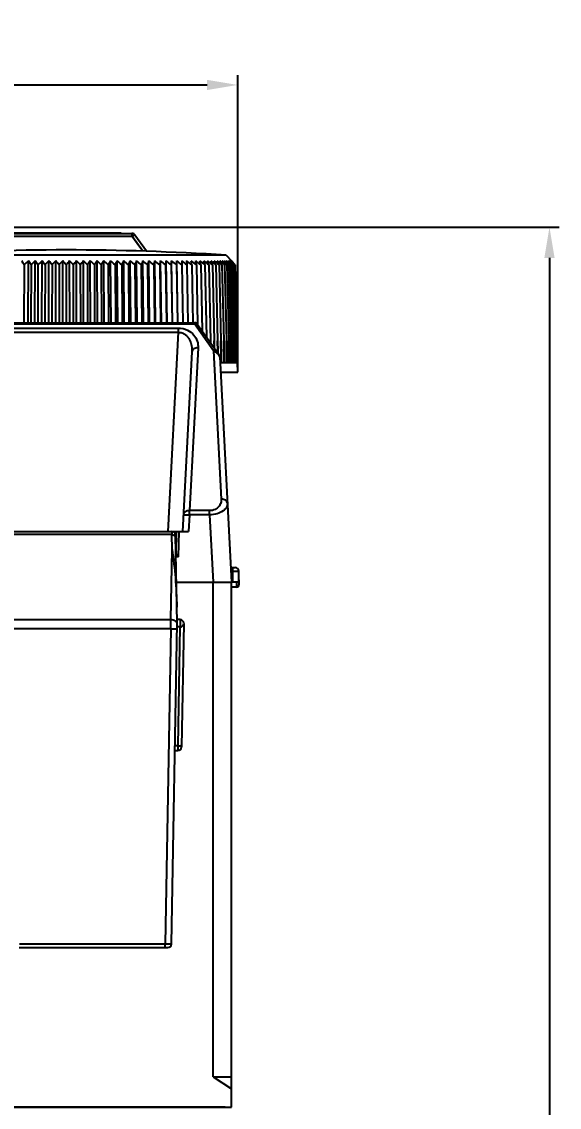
# Model space of a CAD drawing. Header units: millimetres. Extents: x 509 to 5579, y -1329 to 587.
# Drawn here: x 1735 to 1778.9, y -1100.9 to -1012.2 of the extents above; entities that cross this region are included whole.
import ezdxf

# ---------------------------------------------------------------- set-up
doc = ezdxf.new("R2010")
doc.units = ezdxf.units.MM
doc.header["$PDMODE"] = 3
doc.header["$PDSIZE"] = 1
doc.layers.get('0').update_dxf_attribs({"linetype": 'CONTINUOUS'})
doc.layers.get('Defpoints').update_dxf_attribs({"linetype": 'CONTINUOUS'})
doc.layers.add('Dim', color=1, linetype='CONTINUOUS')
doc.styles.add('OMI-1', font='arial.ttf', dxfattribs={"oblique": 1})
doc.dimstyles.new('1', dxfattribs={"dimtxt": 4, "dimasz": 2.5, "dimexe": 0.8, "dimexo": 0.3, "dimgap": 0.5, "dimtad": 1, "dimtoh": 1, "dimdec": 1, "dimzin": 0, "dimdsep": 46, "dimtxsty": 'OMI-1', "dimcen": 0, "dimclrd": 256, "dimclre": 256, "dimclrt": 256, "dimadec": 0, "dimazin": 0, "dimtfac": 0.8, "dimtdec": 1, "dimtix": 1, "dimtmove": 0, "dimatfit": 3, "dimfxl": 1, "dimtolj": 1, "dimtzin": 0, "dimarcsym": 0})

# ---------------------------------------------------------------- blocks, each defined once
blk = doc.blocks.new('*D4315')
at = {"layer": 'Defpoints', "color": 0}
for p in [(1752.625, -1017.405), (1752.625, -1040.878), (1658.125, -1058.038)]:
    blk.add_point(p, dxfattribs=at)
at = {"layer": 'Dim', "lineweight": -2}
for p, q in [((1658.125, -1057.738), (1658.125, -1016.605)), ((1752.625, -1040.578), (1752.625, -1016.605)), ((1660.625, -1017.405), (1750.125, -1017.405))]:
    blk.add_line(p, q, dxfattribs=at)
at = {"layer": 'Dim'}
for points in [[(1660.625, -1016.988), (1660.625, -1017.822), (1658.125, -1017.405)], [(1750.125, -1017.822), (1750.125, -1016.988), (1752.625, -1017.405)]]:
    blk.add_solid(points, dxfattribs=at)
at = {"layer": 'Dim', "insert": (1705.375, -1014.863), "char_height": 4, "attachment_point": 5, "style": 'OMI-1'}
blk.add_mtext('\\A1;94.5', dxfattribs=at)
blk = doc.blocks.new('*D4331')
at = {"layer": 'Defpoints', "color": 0}
for p in [(1730.379, -1029.038), (1744.625, -1189.638), (1778.08, -1189.638)]:
    blk.add_point(p, dxfattribs=at)
at = {"layer": 'Dim', "lineweight": -2}
for p, q in [((1730.679, -1029.038), (1778.88, -1029.038)), ((1778.08, -1031.538), (1778.08, -1187.138)), ((1744.925, -1189.638), (1778.88, -1189.638))]:
    blk.add_line(p, q, dxfattribs=at)
at = {"layer": 'Dim'}
for points in [[(1778.497, -1031.538), (1777.663, -1031.538), (1778.08, -1029.038)], [(1777.663, -1187.138), (1778.497, -1187.138), (1778.08, -1189.638)]]:
    blk.add_solid(points, dxfattribs=at)
at = {"layer": 'Dim', "insert": (1775.538, -1109.338), "char_height": 4, "attachment_point": 5, "rotation": 90, "style": 'OMI-1'}
blk.add_mtext('\\A1;160.6', dxfattribs=at)

msp = doc.modelspace()

# ---------------------------------------------------------------- linework, layer by layer
at = {"linetype": 'Continuous'}
for p, q in [((1666.253, -1029.773), (1743.997, -1029.773)), ((1672.114, -1029.538), (1743.997, -1029.538)), ((1723.964, -1029.488), (1743.125, -1029.488)), ((1743.125, -1029.538), (1743.125, -1029.488)), ((1743.997, -1029.538), (1743.997, -1029.773)), ((1744.42, -1030.356), (1743.997, -1029.773)), ((1745.174, -1030.995), (1744.243, -1029.666)), ((1744.876, -1030.987), (1744.031, -1029.82)), ((1744.876, -1030.987), (1744.42, -1030.356)), ((1751.69, -1031.315), (1725.559, -1031.315)), ((1751.69, -1031.315), (1752.113, -1031.766)), ((1735.194, -1032.096), (1735.164, -1036.838)), ((1735.515, -1036.838), (1735.543, -1031.772)), ((1735.756, -1032.096), (1735.731, -1036.838)), ((1736.073, -1036.838), (1736.096, -1031.772)), ((1736.324, -1032.096), (1736.304, -1036.838)), ((1736.635, -1036.838), (1736.654, -1031.772)), ((1736.896, -1032.096), (1736.88, -1036.838)), ((1737.201, -1036.838), (1737.214, -1031.772)), ((1737.47, -1032.096), (1737.46, -1036.838)), ((1737.77, -1036.838), (1737.778, -1031.772)), ((1738.047, -1032.096), (1738.042, -1036.838)), ((1738.34, -1036.838), (1738.342, -1031.772)), ((1738.625, -1032.096), (1738.625, -1036.838)), ((1738.91, -1036.838), (1738.907, -1031.772)), ((1739.203, -1032.096), (1739.208, -1036.838)), ((1739.48, -1036.838), (1739.472, -1031.772)), ((1739.779, -1032.096), (1739.789, -1036.838)), ((1740.048, -1036.838), (1740.035, -1031.772)), ((1740.354, -1032.096), (1740.369, -1036.838)), ((1740.614, -1036.838), (1740.596, -1031.772)), ((1740.926, -1032.096), (1740.946, -1036.838)), ((1741.177, -1036.838), (1741.153, -1031.772)), ((1741.493, -1032.096), (1741.518, -1036.838)), ((1741.735, -1036.838), (1741.706, -1031.772)), ((1742.056, -1032.096), (1742.086, -1036.838)), ((1742.287, -1036.838), (1742.253, -1031.772)), ((1742.613, -1032.096), (1742.647, -1036.838)), ((1742.833, -1036.838), (1742.795, -1031.772)), ((1743.162, -1032.096), (1743.202, -1036.838)), ((1743.372, -1036.838), (1743.328, -1031.772)), ((1743.704, -1032.096), (1743.748, -1036.838)), ((1743.903, -1036.838), (1743.854, -1031.772)), ((1744.237, -1032.096), (1744.286, -1036.838)), ((1744.424, -1036.838), (1744.37, -1031.772)), ((1744.76, -1032.096), (1744.813, -1036.838)), ((1744.935, -1036.838), (1744.876, -1031.772)), ((1745.272, -1032.096), (1745.33, -1036.838)), ((1745.435, -1036.838), (1745.372, -1031.772)), ((1745.772, -1032.096), (1745.835, -1036.838)), ((1745.922, -1036.838), (1745.855, -1031.772)), ((1746.26, -1032.096), (1746.327, -1036.838)), ((1746.398, -1036.838), (1746.326, -1031.772)), ((1746.735, -1032.096), (1746.805, -1036.838)), ((1746.859, -1036.838), (1746.783, -1031.772)), ((1747.195, -1032.096), (1747.27, -1036.838)), ((1747.306, -1036.838), (1747.226, -1031.772)), ((1747.654, -1031.772), (1747.64, -1032.096)), ((1747.64, -1032.096), (1747.719, -1036.838)), ((1747.738, -1036.838), (1747.654, -1031.772)), ((1748.066, -1031.772), (1748.07, -1032.096)), ((1748.07, -1032.096), (1748.152, -1036.838)), ((1748.461, -1031.772), (1748.483, -1032.096)), ((1748.483, -1032.096), (1748.569, -1036.838)), ((1748.878, -1032.096), (1748.968, -1036.84)), ((1749.256, -1032.096), (1749.351, -1036.966)), ((1749.615, -1032.096), (1749.724, -1037.493)), ((1749.954, -1032.096), (1750.078, -1037.998)), ((1750.274, -1032.096), (1750.408, -1038.318)), ((1750.574, -1032.096), (1750.71, -1038.318)), ((1750.852, -1032.096), (1750.992, -1038.318)), ((1751.109, -1032.096), (1751.252, -1038.318)), ((1751.344, -1032.096), (1751.49, -1038.318)), ((1751.543, -1031.772), (1751.587, -1031.843)), ((1751.557, -1032.096), (1751.705, -1038.318)), ((1751.747, -1032.096), (1751.638, -1032.002)), ((1751.695, -1031.772), (1751.743, -1031.843)), ((1751.747, -1032.096), (1751.897, -1038.318)), ((1751.914, -1032.096), (1751.82, -1032.013)), ((1751.824, -1031.772), (1751.875, -1031.843)), ((1751.914, -1032.096), (1752.066, -1038.318)), ((1751.929, -1031.772), (1751.984, -1031.843)), ((1752.058, -1032.096), (1751.978, -1032.025)), ((1752.005, -1032.023), (1752.009, -1032.028)), ((1752.012, -1031.772), (1752.07, -1031.843)), ((1752.058, -1032.096), (1752.211, -1038.318)), ((1752.107, -1031.807), (1752.071, -1031.772)), ((1752.071, -1031.772), (1752.101, -1031.807)), ((1752.178, -1032.096), (1752.098, -1032.023)), ((1752.141, -1031.807), (1752.107, -1031.772)), ((1752.107, -1031.772), (1752.138, -1031.807)), ((1752.122, -1032.023), (1752.15, -1032.06)), ((1752.178, -1032.096), (1752.333, -1038.318)), ((1752.274, -1032.096), (1752.197, -1032.023)), ((1752.347, -1032.096), (1752.26, -1032.012)), ((1752.274, -1032.096), (1752.43, -1038.318)), ((1752.395, -1032.096), (1752.322, -1032.023)), ((1752.347, -1032.096), (1752.504, -1038.318)), ((1752.419, -1032.096), (1752.349, -1032.023)), ((1752.395, -1032.096), (1752.553, -1038.318)), ((1752.419, -1032.096), (1752.577, -1038.318)), ((1661.245, -1036.838), (1749.109, -1036.838)), ((1749.109, -1036.838), (1749.109, -1036.915)), ((1661.245, -1036.915), (1749.109, -1036.915)), ((1662.47, -1037.272), (1747.779, -1037.272)), ((1662.47, -1037.618), (1747.779, -1037.618)), ((1747.779, -1037.618), (1746.926, -1053.888)), ((1747.779, -1037.272), (1747.779, -1037.618)), ((1750.652, -1039.119), (1749.109, -1036.915)), ((1749.354, -1036.966), (1751.106, -1039.467)), ((1750.408, -1038.318), (1750.409, -1038.472)), ((1750.411, -1038.474), (1750.408, -1038.318)), ((1750.722, -1038.919), (1750.71, -1038.318)), ((1750.71, -1038.318), (1750.717, -1038.912)), ((1751.008, -1039.168), (1750.992, -1038.318)), ((1750.992, -1038.318), (1751.002, -1039.169)), ((1751.277, -1039.621), (1751.252, -1038.318)), ((1751.252, -1038.318), (1751.268, -1039.622)), ((1751.523, -1040.078), (1751.49, -1038.318)), ((1751.49, -1038.318), (1751.513, -1040.078)), ((1751.738, -1040.078), (1751.705, -1038.318)), ((1751.705, -1038.318), (1751.729, -1040.078)), ((1751.93, -1040.078), (1751.897, -1038.318)), ((1751.897, -1038.318), (1751.922, -1040.078)), ((1752.099, -1040.078), (1752.066, -1038.318)), ((1752.066, -1038.318), (1752.092, -1040.078)), ((1752.244, -1040.078), (1752.211, -1038.318)), ((1752.211, -1038.318), (1752.238, -1040.078)), ((1752.366, -1040.078), (1752.333, -1038.318)), ((1752.333, -1038.318), (1752.361, -1040.078)), ((1752.463, -1040.078), (1752.43, -1038.318)), ((1752.43, -1038.318), (1752.459, -1040.078)), ((1752.536, -1040.078), (1752.504, -1038.318)), ((1752.504, -1038.318), (1752.533, -1040.078)), ((1752.584, -1040.078), (1752.553, -1038.318)), ((1752.553, -1038.318), (1752.582, -1040.078)), ((1752.577, -1038.318), (1752.608, -1040.078)), ((1752.577, -1038.318), (1752.607, -1040.078)), ((1748.893, -1039.222), (1748.125, -1053.888)), ((1749.393, -1038.876), (1748.695, -1052.187)), ((1750.652, -1039.119), (1751.287, -1051.243)), ((1751.002, -1039.169), (1751.004, -1039.322)), ((1751.011, -1039.332), (1751.008, -1039.168)), ((1751.16, -1039.624), (1752.125, -1058.038)), ((1751.184, -1040.078), (1751.274, -1040.078)), ((1751.268, -1039.622), (1751.274, -1040.078)), ((1751.285, -1040.078), (1751.513, -1040.078)), ((1751.523, -1040.078), (1751.729, -1040.078)), ((1751.738, -1040.078), (1751.922, -1040.078)), ((1751.93, -1040.078), (1752.092, -1040.078)), ((1752.099, -1040.078), (1752.238, -1040.078)), ((1752.244, -1040.078), (1752.361, -1040.078)), ((1752.366, -1040.078), (1752.459, -1040.078)), ((1752.463, -1040.078), (1752.533, -1040.078)), ((1752.554, -1040.078), (1752.582, -1040.078)), ((1752.584, -1040.078), (1752.607, -1040.078)), ((1752.625, -1040.878), (1752.611, -1040.078)), ((1751.225, -1040.878), (1752.625, -1040.878)), ((1748.695, -1052.532), (1748.624, -1053.888)), ((1748.695, -1052.532), (1748.695, -1052.187)), ((1750.338, -1052.187), (1748.695, -1052.187)), ((1750.338, -1052.532), (1748.695, -1052.532)), ((1750.338, -1052.532), (1750.338, -1052.187)), ((1750.338, -1052.532), (1750.627, -1058.038)), ((1747.252, -1054.144), (1662.997, -1054.144)), ((1663.001, -1053.888), (1747.249, -1053.888)), ((1747.249, -1053.888), (1747.252, -1054.144)), ((1747.249, -1053.888), (1748.624, -1053.888)), ((1747.273, -1055.365), (1747.252, -1054.144)), ((1747.675, -1061.392), (1747.549, -1054.182)), ((1747.613, -1055.7), (1747.644, -1053.888)), ((1747.808, -1055.972), (1747.844, -1053.888)), ((1747.174, -1061.088), (1747.273, -1055.365)), ((1747.613, -1055.688), (1747.573, -1055.688)), ((1747.808, -1055.972), (1747.58, -1055.972)), ((1752.062, -1056.838), (1752.409, -1056.838)), ((1752.077, -1057.132), (1752.709, -1057.132)), ((1752.225, -1058.038), (1752.225, -1056.838)), ((1752.725, -1058.038), (1752.709, -1057.132)), ((1747.616, -1058.038), (1752.125, -1058.038)), ((1747.616, -1058.038), (1752.125, -1058.038)), ((1750.625, -1098.438), (1750.625, -1058.038)), ((1752.125, -1100.938), (1752.125, -1058.038)), ((1752.725, -1058.038), (1752.125, -1058.038)), ((1752.525, -1058.038), (1752.525, -1058.438)), ((1752.725, -1057.838), (1752.725, -1058.238)), ((1752.525, -1058.438), (1752.118, -1058.438)), ((1663.076, -1061.088), (1747.174, -1061.088)), ((1747.167, -1061.848), (1747.174, -1061.088)), ((1747.217, -1087.593), (1747.675, -1061.392)), ((1747.919, -1061.092), (1747.67, -1061.092)), ((1747.919, -1061.692), (1747.67, -1061.692)), ((1747.914, -1061.692), (1747.745, -1071.399)), ((1747.919, -1061.092), (1747.919, -1061.692)), ((1748.219, -1061.398), (1748.043, -1071.498)), ((1747.167, -1061.848), (1663.083, -1061.848)), ((1747.167, -1061.848), (1746.718, -1087.593)), ((1747.745, -1071.399), (1747.5, -1071.399)), ((1747.745, -1071.399), (1747.743, -1071.792)), ((1747.493, -1071.792), (1747.743, -1071.792)), ((1734.798, -1087.888), (1746.918, -1087.888)), ((1734.805, -1087.593), (1746.718, -1087.593)), ((1746.718, -1087.888), (1746.718, -1087.593)), ((1750.625, -1098.438), (1752.125, -1098.438)), ((1750.625, -1098.438), (1752.125, -1099.438)), ((1751.089, -1098.438), (1751.375, -1098.438)), ((1751.375, -1098.438), (1751.838, -1098.438)), ((1751.838, -1098.438), (1752.051, -1098.438)), ((1752.051, -1098.438), (1752.117, -1098.438)), ((1752.117, -1098.438), (1752.125, -1098.438)), ((1658.125, -1100.938), (1752.125, -1100.938)), ((1751.595, -1100.938), (1658.655, -1100.938))]:
    msp.add_line(p, q, dxfattribs=at)
msp.add_lwpolyline([(1750.625, -1098.438), (1750.782, -1098.438), (1751.089, -1098.438)], dxfattribs=at)
for centre, radius, start, end in [((1743.997, -1029.838), 0.3, 35, 90), ((1738.625, -1230.888), 200, 86.25439, 93.74561), ((1699.438, -1053.647), 41.748, 31.07825, 31.59926), ((1767.661, -1066.79), 47.516, 132.52672, 133.10201), ((1701.03, -1054.639), 41.401, 32.99016, 33.52678), ((1768.135, -1065.726), 46.684, 133.33825, 133.91503), ((1702.375, -1055.673), 41.333, 34.77871, 35.32777), ((1768.637, -1064.631), 45.855, 134.22666, 134.80453), ((1703.525, -1056.742), 41.485, 36.44783, 37.00657), ((1769.174, -1063.513), 45.043, 135.19625, 135.77466), ((1704.522, -1057.84), 41.813, 38.00204, 38.56808), ((1769.752, -1062.379), 44.263, 136.25162, 136.82986), ((1705.396, -1058.961), 42.282, 39.44626, 40.01759), ((1770.383, -1061.238), 43.53, 137.39764, 137.9748), ((1706.171, -1060.096), 42.863, 40.7856, 41.36054), ((1771.079, -1060.096), 42.863, 138.63946, 139.2144), ((1706.866, -1061.238), 43.53, 42.0252, 42.60236), ((1771.854, -1058.961), 42.282, 139.98241, 140.55374), ((1707.497, -1062.379), 44.263, 43.17014, 43.74838), ((1772.728, -1057.84), 41.813, 141.43192, 141.99796), ((1708.076, -1063.513), 45.043, 44.22534, 44.80375), ((1773.724, -1056.742), 41.485, 142.99343, 143.55217), ((1708.612, -1064.631), 45.855, 45.19547, 45.77334), ((1774.875, -1055.673), 41.333, 144.67223, 145.22129), ((1709.114, -1065.726), 46.684, 46.08497, 46.66175), ((1776.219, -1054.639), 41.401, 146.47322, 147.00984), ((1709.588, -1066.79), 47.516, 46.89799, 47.47328), ((1777.812, -1053.647), 41.748, 148.40074, 148.92175), ((1710.04, -1067.816), 48.341, 47.63836, 48.21187), ((1779.726, -1052.702), 42.45, 150.45823, 150.96003), ((1710.475, -1068.797), 49.147, 48.3096, 48.88116), ((1782.062, -1051.809), 43.61, 152.64788, 153.12648), ((1710.895, -1069.726), 49.924, 48.91495, 49.48446), ((1784.969, -1050.971), 45.377, 154.97029, 155.42131), ((1711.305, -1070.597), 50.664, 49.45731, 50.02474), ((1788.666, -1050.189), 47.972, 157.424, 157.84278), ((1711.706, -1071.404), 51.358, 49.9393, 50.50468), ((1793.494, -1049.463), 51.737, 160.00514, 160.3868), ((1712.101, -1072.141), 51.999, 50.36324, 50.92666), ((1800.023, -1048.787), 57.238, 162.70702, 163.04665), ((1712.491, -1072.804), 52.581, 50.73118, 51.29276), ((1809.263, -1048.147), 65.488, 165.51989, 165.81268), ((1712.877, -1073.387), 53.098, 51.04487, 51.60477), ((1823.215, -1047.512), 78.483, 168.43076, 168.67228), ((1713.261, -1073.888), 53.545, 51.30583, 51.86423), ((1846.458, -1046.805), 100.802, 171.42352, 171.60986), ((1713.642, -1074.301), 53.917, 51.51531, 52.07242), ((1892.299, -1045.794), 145.749, 174.47915, 174.60719), ((1714.022, -1074.626), 54.212, 51.6743, 52.23034), ((1714.399, -1074.858), 54.427, 51.78358, 52.33876), ((1714.775, -1074.998), 54.56, 51.84365, 52.39823), ((1715.148, -1075.044), 54.609, 51.8548, 52.40901), ((1587.889, -1051.202), 162.119, 6.76818, 6.88359), ((1715.518, -1074.995), 54.576, 51.81709, 52.37117), ((1641.962, -1050.515), 108.863, 9.74062, 9.91382), ((1715.884, -1074.853), 54.46, 51.73034, 52.28453), ((1667.998, -1050.407), 83.645, 12.64468, 12.87241), ((1716.245, -1074.618), 54.263, 51.59414, 52.14865), ((1683.152, -1050.576), 69.311, 15.46329, 15.74158), ((1716.599, -1074.292), 53.986, 51.40783, 51.96289), ((1692.95, -1050.924), 60.337, 18.1822, 18.50659), ((1716.945, -1073.878), 53.634, 51.17052, 51.72632), ((1717.281, -1073.378), 53.209, 50.88108, 51.4378), ((1699.716, -1051.405), 54.399, 20.79014, 21.15588), ((1717.604, -1072.796), 52.717, 50.53813, 51.09592), ((1704.598, -1051.996), 50.353, 23.27884, 23.6811), ((1717.912, -1072.137), 52.162, 50.14, 50.69898), ((1708.229, -1052.68), 47.565, 25.64281, 26.07685), ((1718.686, -1070.827), 50.799, 49.86218, 50.24734), ((1710.985, -1053.446), 45.658, 27.87907, 28.34038), ((1713.106, -1054.284), 44.393, 29.98684, 30.47119), ((1718.907, -1070.094), 50.222, 49.32939, 49.73396), ((1717.134, -1072.67), 53.209, 49.68869, 49.86377), ((1719.102, -1069.3), 49.605, 48.7344, 49.15878), ((1714.29, -1055.474), 44.153, 31.96894, 32.35751), ((1719.267, -1068.45), 48.957, 48.07433, 48.51895), ((1715.59, -1056.435), 43.724, 33.82409, 34.22487), ((1719.459, -1067.48), 48.193, 47.36931, 47.8116), ((1717.016, -1057.141), 43.071, 35.67407, 35.9696), ((1719.602, -1066.479), 47.43, 46.59008, 47.03293), ((1717.778, -1058.179), 43.17, 37.29235, 37.59346), ((1719.753, -1065.387), 46.59, 45.75522, 46.17941), ((1718.353, -1059.246), 43.448, 38.79742, 39.10287), ((1719.019, -1060.128), 43.549, 40.21056, 40.56573), ((1719.566, -1064.556), 46.167, 44.80397, 45.18234), ((1719.543, -1063.469), 45.443, 43.78799, 44.16574), ((1749.109, -1037.138), 0.3, 35, 90), ((1750.86, -1039.639), 0.3, 3, 35), ((1747.249, -1054.188), 0.3, 1, 90), ((1752.409, -1057.138), 0.3, 1, 90), ((1752.525, -1057.838), 0.2, 0, 11.1013), ((1752.525, -1058.238), 0.2, 270, 0), ((1747.397, -1061.463), 0.277, 359.05647, 9.23028), ((1747.919, -1061.392), 0.3, 270, 90), ((1748.036, -1054.756), 16.646, 268.99876, 269.26592), ((1747.964, -1061.361), 10.04, 269.19352, 269.96084), ((1747.743, -1071.492), 0.3, 270.00001, 359), ((1746.918, -1087.588), 0.3, 270.00107, 359.00034)]:
    msp.add_arc(centre, radius, start, end, dxfattribs=at)
for points, knots in [([(1743.997, -1029.773), (1744.017, -1029.761), (1744.082, -1029.72), (1744.149, -1029.681), (1744.201, -1029.665)], [0, 0, 0, 0, 0.303007, 1, 1, 1, 1]), ([(1744.201, -1029.665), (1744.206, -1029.664), (1744.218, -1029.66), (1744.238, -1029.658), (1744.243, -1029.666)], [0, 0, 0, 0, 0.367138, 1, 1, 1, 1]), ([(1749.109, -1036.915), (1749.128, -1036.909), (1749.196, -1036.893), (1749.276, -1036.901), (1749.318, -1036.93)], [0, 0, 0, 0, 0.284001, 1, 1, 1, 1]), ([(1747.779, -1037.272), (1748.035, -1037.272), (1748.518, -1037.376), (1749.062, -1037.793), (1749.355, -1038.321), (1749.402, -1038.698), (1749.393, -1038.876)], [0, 0, 0, 0, 0.302523, 0.562218, 0.788055, 1, 1, 1, 1]), ([(1747.779, -1037.618), (1747.885, -1037.615), (1748.092, -1037.649), (1748.357, -1037.797), (1748.557, -1037.999), (1748.748, -1038.298), (1748.882, -1038.712), (1748.902, -1039.054), (1748.893, -1039.222)], [0, 0, 0, 0, 0.145256, 0.282231, 0.41054, 0.53303, 0.768445, 1, 1, 1, 1]), ([(1749.393, -1038.876), (1749.33, -1038.875), (1749.208, -1038.889), (1749.046, -1038.96), (1748.929, -1039.074), (1748.896, -1039.174), (1748.893, -1039.222)], [0, 0, 0, 0, 0.282743, 0.547363, 0.78437, 1, 1, 1, 1]), ([(1750.898, -1039.17), (1750.875, -1039.138), (1750.789, -1039.091), (1750.699, -1039.105), (1750.652, -1039.119)], [0, 0, 0, 0, 0.446616, 1, 1, 1, 1]), ([(1750.652, -1039.119), (1750.681, -1039.136), (1750.801, -1039.21), (1750.914, -1039.297), (1750.991, -1039.372)], [0, 0, 0, 0, 0.234895, 1, 1, 1, 1]), ([(1750.991, -1039.372), (1751.036, -1039.415), (1751.105, -1039.489), (1751.158, -1039.584), (1751.16, -1039.624)], [0, 0, 0, 0, 0.610354, 1, 1, 1, 1]), ([(1751.287, -1051.243), (1751.293, -1051.348), (1751.265, -1051.569), (1751.093, -1051.88), (1750.773, -1052.125), (1750.489, -1052.187), (1750.338, -1052.187)], [0, 0, 0, 0, 0.211943, 0.437722, 0.697278, 1, 1, 1, 1]), ([(1751.787, -1051.588), (1751.79, -1051.643), (1751.779, -1051.758), (1751.683, -1051.992), (1751.411, -1052.261), (1750.93, -1052.473), (1750.546, -1052.528), (1750.338, -1052.532)], [0, 0, 0, 0, 0.08715, 0.179092, 0.3944, 0.671356, 1, 1, 1, 1]), ([(1751.787, -1051.588), (1751.784, -1051.541), (1751.751, -1051.441), (1751.634, -1051.326), (1751.472, -1051.256), (1751.35, -1051.241), (1751.287, -1051.243)], [0, 0, 0, 0, 0.21563, 0.452637, 0.717257, 1, 1, 1, 1]), ([(1748.695, -1052.187), (1748.632, -1052.185), (1748.51, -1052.199), (1748.348, -1052.27), (1748.232, -1052.384), (1748.198, -1052.484), (1748.196, -1052.532)], [0, 0, 0, 0, 0.283053, 0.547351, 0.784214, 1, 1, 1, 1]), ([(1748.196, -1052.532), (1748.196, -1052.528), (1748.215, -1052.527), (1748.238, -1052.523), (1748.287, -1052.522), (1748.347, -1052.521), (1748.422, -1052.522), (1748.539, -1052.525), (1748.632, -1052.529), (1748.695, -1052.532)], [0, 0, 0, 0, 0.021692, 0.0791, 0.17158, 0.295526, 0.446445, 0.618727, 1, 1, 1, 1]), ([(1747.252, -1054.144), (1747.29, -1054.144), (1747.365, -1054.154), (1747.463, -1054.2), (1747.533, -1054.271), (1747.552, -1054.333), (1747.552, -1054.362)], [0, 0, 0, 0, 0.282906, 0.547551, 0.784545, 1, 1, 1, 1]), ([(1747.273, -1055.365), (1747.379, -1056.136), (1747.574, -1057.699), (1747.638, -1059.274), (1747.652, -1060.07)], [0, 0, 0, 0, 0.494083, 1, 1, 1, 1]), ([(1747.808, -1055.972), (1747.786, -1055.945), (1747.744, -1055.892), (1747.685, -1055.818), (1747.642, -1055.761), (1747.619, -1055.723), (1747.613, -1055.707), (1747.613, -1055.7)], [0, 0, 0, 0, 0.311327, 0.603178, 0.848789, 0.93987, 1, 1, 1, 1]), ([(1747.174, -1061.088), (1747.233, -1061.088), (1747.35, -1061.104), (1747.506, -1061.173), (1747.622, -1061.28), (1747.663, -1061.373), (1747.67, -1061.419)], [0, 0, 0, 0, 0.279111, 0.543477, 0.783052, 1, 1, 1, 1]), ([(1747.167, -1061.848), (1747.199, -1061.849), (1747.263, -1061.85), (1747.356, -1061.851), (1747.441, -1061.852), (1747.516, -1061.852), (1747.57, -1061.852), (1747.606, -1061.851), (1747.627, -1061.851), (1747.643, -1061.85), (1747.656, -1061.85), (1747.662, -1061.849), (1747.667, -1061.849), (1747.667, -1061.848)], [0, 0, 0, 0, 0.194589, 0.382483, 0.555344, 0.706733, 0.830963, 0.881442, 0.923443, 0.956491, 0.980351, 0.994864, 1, 1, 1, 1]), ([(1748.045, -1071.399), (1748.045, -1071.4), (1748.042, -1071.4), (1748.039, -1071.401), (1748.031, -1071.401), (1748.016, -1071.401), (1747.991, -1071.402), (1747.969, -1071.402), (1747.957, -1071.402)], [0, 0, 0, 0, 0.017512, 0.067, 0.14836, 0.261049, 0.576391, 1, 1, 1, 1]), ([(1746.718, -1087.593), (1746.75, -1087.593), (1746.814, -1087.594), (1746.906, -1087.594), (1746.992, -1087.595), (1747.066, -1087.595), (1747.121, -1087.595), (1747.157, -1087.595), (1747.178, -1087.595), (1747.194, -1087.594), (1747.207, -1087.594), (1747.212, -1087.593), (1747.217, -1087.594), (1747.217, -1087.593)], [0, 0, 0, 0, 0.194642, 0.382589, 0.555508, 0.706952, 0.831218, 0.881705, 0.923709, 0.956748, 0.980583, 0.995042, 1, 1, 1, 1])]:
    msp.add_open_spline(points, degree=3, knots=knots, dxfattribs=at)
msp.add_open_spline([(1749.318, -1036.93), (1749.332, -1036.939), (1749.344, -1036.952), (1749.354, -1036.966)], degree=3, dxfattribs=at)

# ---------------------------------------------------------------- dimensions: what is measured, and where the dimension line sits
at = {"layer": 'Dim'}
dim = msp.add_linear_dim(base=(1752.625, -1017.405), p1=(1658.125, -1058.038), p2=(1752.625, -1040.878), dimstyle='1', dxfattribs=at)
dim.commit()
dim.dimension.update_dxf_attribs({"geometry": '*D4315', "text_midpoint": (1705.375, -1014.863)})
dim = msp.add_linear_dim(base=(1778.08, -1189.638), p1=(1730.379, -1029.038), p2=(1744.625, -1189.638), angle=90, dimstyle='1', dxfattribs=at)
dim.commit()
dim.dimension.update_dxf_attribs({"geometry": '*D4331', "text_midpoint": (1775.538, -1109.338)})

doc.saveas('drawing.dxf')
